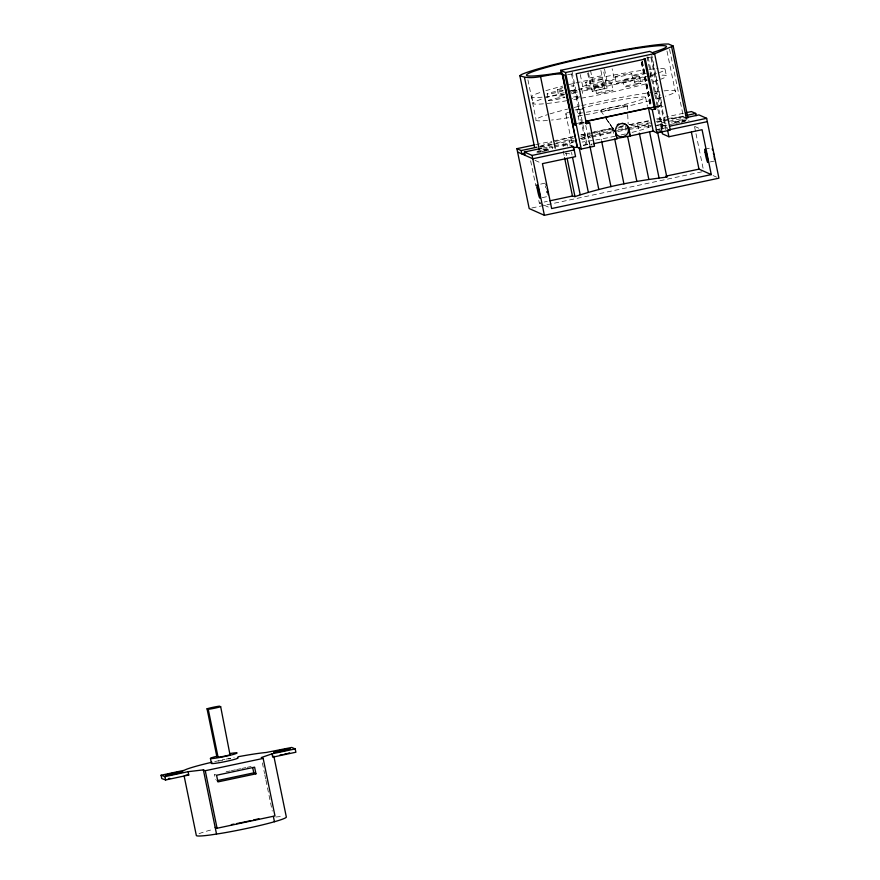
<?xml version="1.0" encoding="UTF-8"?>
<svg xmlns="http://www.w3.org/2000/svg" width="880" height="880" viewBox="0 0 880 880"><rect width="100%" height="100%" fill="white"/><g stroke="black" fill="none" stroke-linecap="round" stroke-linejoin="round"><path stroke-width="0.66" stroke-dasharray="4.4 3.3" d="M584.177 122.529L579.634 123.255L576.906 109.945L581.548 108.746M579.634 123.255L584.276 122.045M601.788 79.046L601.744 79.211A8.514 0.605 -11.6 0 1 594.451 81.235A8.514 0.605 -11.6 0 1 585.75 82.621L587.114 89.276A8.514 0.605 -11.6 0 0 595.815 87.879A8.514 0.605 -11.6 0 0 603.119 85.866L601.788 79.046A8.514 0.605 -11.6 0 0 592.548 80.388A8.514 0.605 -11.6 0 0 585.222 82.566M686.334 119.9L673.079 122.716L685.069 119.922M654.511 93.269L656.865 92.972L654.357 93.72M656.348 107.173L659.593 106.282L656.865 92.972M661.606 130.086L660.33 123.849L661.804 122.804L684.376 118.008M568.546 112.222L566.28 113.223A40.843 2.926 -11.6 0 0 571.582 114.202M574.354 140.536L572.088 141.548A40.843 2.926 -11.6 0 0 573.969 142.703M650.958 126.456L642.268 129.635A40.843 2.926 -11.6 0 1 630.795 132.682M580.283 74.591L582.736 86.57L607.222 82.258L614.317 79.42L612.128 68.772M588.423 72.633L592.24 91.256L607.079 88.11L602.976 68.156M592.24 91.256L607.079 88.11M582.736 86.57L589.831 83.721L614.317 79.42M681.89 122.133L688.182 119.185L683.496 117.172L679.734 117.238A79.761 5.698 -11.6 0 0 667.535 118.503M556.281 143.099L573.562 138.402M574.255 141.724L562.463 146.421L563.937 147.081M580.657 89.573L581.262 89.375A8.514 0.605 -11.6 0 0 581.097 88.935M536.976 151.426L539.121 150.777M580.987 136.345L592.416 133.507M581.669 139.667L590.667 137.401M582.208 109.032L576.906 109.945M593.626 133.221L616.55 128.293M591.877 137.115L613.36 132.374M543.851 150.711L549.714 148.962L542.333 150.029M567.578 74.822L573.793 73.502M646.668 58.003L652.872 56.683M577.038 123.42L583.66 122.001M656.788 106.447L662.09 105.325L651.838 55.396M579.073 124.487L584.034 123.431M654.423 108.449L663.124 106.601M535.7 144.683L551.804 141.251M553.146 140.965L573.287 136.686M581.35 134.97L589.402 133.265M590.744 132.979L613.569 128.117M618.937 126.984L624.305 125.84M629.684 124.696L648.483 120.692M656.535 118.987L683.386 113.278M539.572 146.652L555.038 143.363M656.139 121.858L683.837 115.973M540.408 147.147L552.486 144.584M553.828 144.298L573.969 140.008M580.69 138.589L590.084 136.587M591.426 136.301L626.34 128.876M627.682 128.59L650.507 123.739M657.217 122.309L684.068 116.6M542.806 148.093L552.002 146.135L552.684 149.457M542.883 149.424L553.212 147.224M554.466 146.96L565.73 144.562L565.048 141.24M656.821 125.191L666.05 123.222M671.33 122.1L684.519 119.306M536.91 152.823L540.859 151.976M542.168 151.701L546.117 150.865M674.443 123.596L662.486 126.126L656.227 125.543M675.763 123.31L679.745 122.463M681.076 122.177L689.04 120.483M583.352 145.167L592.35 144.001M657.8 129.327L666.226 128.282L651.475 56.441M583.352 145.332L589.567 144.012L592.031 145.112M655.402 130.009L665.335 127.886L650.738 56.76M657.954 130.988L665.907 129.294M540.65 184.107L545.391 183.095M705.023 149.149L710.325 148.016M542.201 197.659L548.119 196.394M710.402 161.887L714.373 161.04M538.78 200.42L539.319 203.06L547.272 201.366M531.872 207.977L702.394 171.71M226.182 771.771L230.12 770.935M231.429 770.66L235.367 769.824M236.676 769.549L240.614 768.702M241.923 768.427L245.85 767.591M247.17 767.316L251.097 766.48M554.499 145.607L566.962 143.704L571.329 145.651M656.513 106.722L659.593 106.282M617.837 128.051L625.592 126.555L626.274 129.877L617.232 131.626M542.113 151.063L536.888 151.822M589.512 77.946L601.986 75.757M630.916 125.642L650.067 122.782M628.936 129.426L648.461 126.346M582.494 112.816L580.096 113.201A40.843 2.926 -11.6 0 1 576.301 113.707M586.355 112.211L588.929 111.815A40.843 2.926 -11.6 0 0 636.46 101.31L645.15 98.131A40.843 2.926 -11.6 0 0 631.334 98.153L622.501 99.539A40.843 2.926 -11.6 0 0 582.648 107.954M562.023 88.891L560.197 89.177A8.514 0.605 -11.6 0 1 562.903 87.571M563.387 95.546L561.561 95.832A8.514 0.605 -11.6 0 1 564.267 94.215M571.098 86.009L572.539 85.833A8.514 0.605 -11.6 0 1 571.956 86.713M548.746 150.205L539.55 150.832M565.301 153.736L569.008 153.681L572.286 155.144M713.086 175.582L716.595 177.144M694.683 126.412L699.6 128.601M660.33 123.849L666.886 126.764L667.337 128.986M535.029 160.358L541.2 163.097M539.319 203.06L543.015 204.71M544.247 205.26L551.65 208.549M216.568 775.258L214.379 774.29L215.468 779.603M595.034 86.867L595.177 86.999A8.514 0.605 -11.6 0 0 604.978 85.492A8.514 0.605 -11.6 0 0 611.523 83.424L610.83 83.413A8.514 0.605 -11.6 0 0 601.722 84.931A8.514 0.605 -11.6 0 0 595.034 86.867L596.541 93.654A8.514 0.605 -11.6 0 0 606.342 92.136A8.514 0.605 -11.6 0 0 612.887 90.068L612.194 90.057A8.514 0.605 -11.6 0 0 603.086 91.586A8.514 0.605 -11.6 0 0 596.398 93.522M600.743 110.847L605.319 117.172M606.034 118.437L615.098 131.461L606.067 118.272M606.001 118.47L614.933 132.011M694.617 127.006L695.717 132.385M695.992 133.727L703.186 168.729M669.57 49.324L683.496 117.172M666.996 51.084L675.389 91.971M665.104 69.52L666.468 76.175M661.804 122.804L663.311 130.119M648.164 57.145L662.915 128.986M647.02 56.639L661.771 128.48M650.034 73.425L651.123 78.749M642.334 61.281L651.497 105.952M642.081 61.215L651.09 105.127M641.476 62.161L650.485 106.062M641.212 62.04L650.232 105.941M645.568 97.273L647.416 106.282M639.529 76.681L640.893 83.336M647.779 123.013L649.275 130.306M644.908 72.589A8.514 0.605 -11.6 0 0 640.651 73.403L638.528 73.876A8.514 0.605 -11.6 0 0 633.16 75.614L634.535 82.258A8.514 0.605 -11.6 0 0 641.465 81.4L643.643 80.96A8.514 0.605 -11.6 0 0 647.68 80.025M631.686 73.634L633.05 80.278M637.571 124.498L639.067 131.791M622.897 80.168L624.261 86.823M615.065 76.923L616.429 83.578M611.666 83.556L613.03 90.2M604.494 68.959L607.222 82.258M600.897 70.433L604.714 89.056M612.678 129.041L613.899 135.014M590.502 70.356L594.605 90.31M587.642 73.084L589.831 83.721M599.698 131.802L601.469 140.415M581.768 89.111L583.143 95.766A8.514 0.605 -11.6 0 0 583.077 95.612M585.739 125.389L589.567 144.012M587.554 134.64L589.589 144.573M572.121 71.94L587.136 145.112M571.527 74.085L585.992 144.595M565.862 114.081L571.67 142.406M568.92 139.788L569.602 143.11M571.505 152.361L572.044 155.001M557.326 89.342L558.701 95.986M566.962 143.704L567.468 146.201M566.027 153.032L566.577 155.683M563.255 143.759L563.706 145.981M563.233 151.107L564.322 156.398M563.123 90.354A8.514 0.605 -11.6 0 0 556.567 91.311L554.389 91.751A8.514 0.605 -11.6 0 0 547.118 93.929L548.482 100.584A8.514 0.605 -11.6 0 0 557.766 99.231L559.867 98.758A8.514 0.605 -11.6 0 0 565.037 97.053A8.514 0.605 -11.6 0 0 557.931 97.955L555.753 98.406A8.514 0.605 -11.6 0 0 548.482 100.584M548.779 144.694L549.461 148.027M531.751 96.503L533.115 103.147M527.912 79.816L536.03 119.383M530.64 160.798L535.799 185.889M262.372 762.905L264.572 773.608M264.847 774.95L265.672 778.965M265.947 780.296L272.261 811.074M661.012 125.466L661.826 129.459M627.242 105.204L627.638 113.168M627.704 114.488L628.155 123.783M214.72 761.596A45.958 3.289 -11.6 0 1 225.005 759.352M226.303 759.077A45.958 3.289 -11.6 0 1 234.146 757.504M218.372 761.112A13.618 0.979 -11.6 0 1 223.927 759.858M228.525 758.967A13.618 0.979 -11.6 0 1 230.692 758.582M199.056 833.701A45.958 3.289 -11.6 0 1 213.125 829.367M275.88 817.025A45.958 3.289 -11.6 0 1 283.327 816.442M662.024 75.163A68.079 4.873 -11.6 0 1 660.759 79.222M657.811 80.267A68.079 4.873 -11.6 0 1 652.366 81.983M645.766 83.875A68.079 4.873 -11.6 0 1 572.748 99.726M566.896 100.694A68.079 4.873 -11.6 0 1 547.206 103.455M543.433 103.829A68.079 4.873 -11.6 0 1 541.772 99.055M545.27 97.933A68.079 4.873 -11.6 0 1 564.124 92.741M569.822 91.344A68.079 4.873 -11.6 0 1 575.806 89.925M578.27 89.353A68.079 4.873 -11.6 0 1 645.799 76.67M649.22 76.23A68.079 4.873 -11.6 0 1 656.15 75.493M660.66 68.519A68.079 4.873 -11.6 0 1 659.395 72.578M656.447 73.612A68.079 4.873 -11.6 0 1 649.968 75.636M647.834 76.263A68.079 4.873 -11.6 0 1 579.986 91.553M577.489 92.004A68.079 4.873 -11.6 0 1 572.583 92.862M564.399 94.226A68.079 4.873 -11.6 0 1 545.831 96.8M542.069 97.174A68.079 4.873 -11.6 0 1 540.408 92.4M545.864 90.684A68.079 4.873 -11.6 0 1 562.76 86.097M568.458 84.689A68.079 4.873 -11.6 0 1 644.435 70.015M648.945 69.454A68.079 4.873 -11.6 0 1 658.009 68.607M586.586 89.221A8.514 0.605 -11.6 0 1 593.923 87.032A8.514 0.605 -11.6 0 1 603.152 85.701M580.096 96.8A8.514 0.605 -11.6 0 1 571.857 98.582M573.551 97.042A8.514 0.605 -11.6 0 1 579.755 95.887M571.703 93.808A8.514 0.605 -11.6 0 0 573.903 92.488L572.462 92.664A8.514 0.605 -11.6 0 0 570.636 92.95M646.316 73.37A8.514 0.605 -11.6 0 1 642.279 74.305L640.101 74.745A8.514 0.605 -11.6 0 1 633.16 75.614M634.535 82.258A8.514 0.605 -11.6 0 1 639.892 80.52L642.015 80.058A8.514 0.605 -11.6 0 1 646.272 79.233M576.873 90.618A8.514 0.605 -11.6 0 1 570.493 91.927M570.097 90.86A8.514 0.605 -11.6 0 1 576.477 89.551M563.068 90.838A8.514 0.605 -11.6 0 1 558.503 92.103L556.402 92.576A8.514 0.605 -11.6 0 1 547.118 93.929M540.353 146.135A79.761 5.698 -11.6 0 1 573.397 136.708M580.723 134.937A79.761 5.698 -11.6 0 1 589.743 132.858M593.582 132A79.761 5.698 -11.6 0 1 612.612 127.963M620.763 126.335A79.761 5.698 -11.6 0 1 623.48 125.807M628.848 124.784A79.761 5.698 -11.6 0 1 649.011 121.242M657.217 119.955A79.761 5.698 -11.6 0 1 665.126 118.822M664.015 90.882A71.489 5.115 -11.6 0 1 665.445 96.206M661.474 97.449A71.489 5.115 -11.6 0 1 652.795 99.924M650.034 100.672A71.489 5.115 -11.6 0 1 576.697 116.347M568.59 117.678A71.489 5.115 -11.6 0 1 551.485 120.054M547.415 120.472A71.489 5.115 -11.6 0 1 547.393 114.697M549.956 113.905A71.489 5.115 -11.6 0 1 567.556 109.098M574.2 107.448A71.489 5.115 -11.6 0 1 580.547 105.941M581.779 105.666A71.489 5.115 -11.6 0 1 652.333 92.268M653.686 92.081A71.489 5.115 -11.6 0 1 659.934 91.3M625.339 133.98A40.843 2.926 -11.6 0 1 620.323 135.113M615.153 136.224A40.843 2.926 -11.6 0 1 594.737 140.129L585.904 141.526A40.843 2.926 -11.6 0 1 582.12 142.032M580.778 138.369A40.843 2.926 -11.6 0 1 617.056 129.921M618.343 129.668A40.843 2.926 -11.6 0 1 628.309 127.864L637.142 126.478A40.843 2.926 -11.6 0 1 651.376 125.598M574.97 110.044A40.843 2.926 -11.6 0 1 581.251 108.317M546.777 192.775A6.809 0.671 78 0 1 546.37 191.147M545.666 187.704A6.809 0.671 78 0 1 545.413 186.131M616.495 76.329L615.505 76.681A8.514 0.605 -11.6 0 0 618.662 76.747A8.514 0.605 -11.6 0 0 628.804 74.646L630.256 74.228A8.514 0.605 -11.6 0 0 628.078 73.799A8.514 0.605 -11.6 0 0 616.495 76.329M617.859 82.984L616.88 83.325A8.514 0.605 -11.6 0 0 620.026 83.402A8.514 0.605 -11.6 0 0 630.168 81.29L631.62 80.872A8.514 0.605 -11.6 0 0 629.453 80.454A8.514 0.605 -11.6 0 0 617.859 82.984M636.658 76.846L634.843 77.121A8.514 0.605 -11.6 0 0 624.899 79.31A8.514 0.605 -11.6 0 0 624.316 80.179L625.757 80.003A8.514 0.605 -11.6 0 0 637.516 77.539A8.514 0.605 -11.6 0 0 636.658 76.846M638.022 83.49L636.207 83.776A8.514 0.605 -11.6 0 0 626.263 85.954A8.514 0.605 -11.6 0 0 625.68 86.834L627.132 86.658A8.514 0.605 -11.6 0 0 638.891 84.194A8.514 0.605 -11.6 0 0 638.022 83.49M605.693 110.495A13.618 0.979 -11.6 0 0 627.187 105.479A13.618 0.979 -11.6 0 0 609.092 108.097A13.618 0.979 -11.6 0 0 605.693 110.495"/><path stroke-width="1.32" d="M534.6 147.488L519.849 75.647L521.323 74.602A79.761 5.698 -11.6 0 1 587.378 56.914A79.761 5.698 -11.6 0 1 664.708 44.066L668.481 44L673.167 46.013L687.907 117.854M653.609 54.164L673.167 46.013M178.497 772.761L165.286 775.412M272.019 753.841L272.701 757.163L295.889 752.224L295.207 748.902L272.019 753.841L261.272 757.559L263.175 758.406L274.978 815.925L217.074 828.245L215.171 827.398M549.923 200.805L572.451 196.009L574.97 196.614C604.659 186.637 635.767 180.873 666.809 177.089L657.591 132.187M582.835 108.867L583.528 108.537L582.901 108.548M585.563 122.166L586.267 121.836L585.629 121.847M220.671 706.706L220.165 706.871A8.514 0.605 -11.6 0 1 208.395 709.324L207.031 708.807L216.876 756.756L218.24 757.284A8.514 0.605 -11.6 0 0 230.01 754.831L220.671 706.706L219.417 706.145A8.514 0.605 -11.6 0 0 207.647 708.598L207.031 708.807M216.876 756.756L217.492 756.558M167.97 774.433L167.046 774.73A8.514 0.605 -11.6 0 0 174.471 774.103A8.514 0.605 -11.6 0 0 182.16 771.661A8.514 0.605 -11.6 0 0 168.245 774.356L166.881 774.719M655.149 107.041L653.994 107.47L655.017 107.393M168.179 774.367L173.173 773.278M560.615 70.334L649.638 51.392L654.577 53.592L670.274 130.086L657.03 132.913L653.224 131.219L648.45 107.976L585.937 121.275L589.732 122.969L594.506 146.212L581.251 149.028L577.456 147.334L562.43 74.162L561.297 73.656L560.615 70.334L565.554 72.534L654.577 53.592M648.45 107.976L652.256 109.67L655.567 108.966L645.315 59.037L576.169 73.744L586.421 123.673L589.732 122.969M573.067 124.256L575.344 125.279L565.092 75.35L562.815 74.338L573.067 124.256L575.707 123.695M586.311 121.44L654.137 107.019M685.707 117.722L698.984 114.906L706.64 118.316L718.927 178.178L544.39 215.303L529.188 208.549L516.901 148.676L534.358 144.969M686.07 112.706L691.438 111.562L695.717 113.454L696.168 115.665M516.901 148.676L521.169 150.568L536.943 147.213M686.477 115.412L695.717 113.454M525.085 155.331L524.403 152.009L541.486 148.368M524.48 153.34L521.851 153.901L517.583 152.009M524.403 152.009L532.103 155.43L573.518 146.63L575.564 156.607L542.432 163.647L551.65 208.549L711.282 174.603L702.064 129.701L668.932 136.741L662.376 133.826L661.859 131.329M669.537 126.203L706.64 118.316M630.366 135.916L616.539 138.479L617.111 138.732L615.67 131.714A6.809 6.754 -66 0 1 620.928 123.662A6.809 6.754 -66 0 1 628.925 128.898L630.366 135.916L653.697 130.955M593.648 143.726L617.111 138.732M574.2 149.952L532.785 158.763L521.851 153.901L521.169 150.568M707.322 121.638L667.568 130.097L668.932 136.741M711.282 174.603L698.984 169.125L665.852 176.165L666.809 177.089M161.073 775.236L164.912 776.644L188.067 771.694L188.749 775.027L165.594 779.977L161.755 778.558L161.073 775.236L184.228 770.286A45.958 3.289 -11.6 0 1 211.948 762.234M188.067 771.694L203.368 769.879L205.26 770.726L263.175 758.406M217.063 780.659L253.781 772.849L255.97 773.828L254.595 767.173L216.568 775.258L217.932 781.913L255.97 773.828M519.849 75.647C533.104 81.224 548.317 73.128 562.177 74.052L577.203 147.224L573.133 147.653M185.867 775.148L188.749 775.027M658.79 132.176L662.376 132.121M295.207 748.902L291.731 747.45L266.178 752.488A45.958 3.289 -11.6 0 0 238.007 756.767M645.315 59.037L644.182 58.531L654.423 108.449L655.567 108.966M628.925 128.898L628.353 128.645L629.794 135.663M585.277 123.167L586.421 123.673M571.329 145.651L573.518 146.63M691.394 132.143L698.984 169.125M671.693 47.058L686.444 118.899M652.256 109.67L657.03 132.913M649.55 131.626L659.043 177.892M639.331 133.111L648.824 179.377M627.627 136.488L636.856 181.434M615.582 133.804L616.066 136.136M614.713 138.985L623.942 183.92M601.744 141.735L610.962 186.681M589.864 145.893L598.818 189.519M565.554 72.534L581.251 149.028M579.095 147.301L588.313 192.236M572.583 157.652L580.184 194.656M567.116 158.323L574.97 196.614M564.586 157.718L572.451 196.009M540.496 76.329L555.236 148.17M524.535 77.66L539.275 149.501M532.103 155.43L544.39 215.303M273.823 756.052L286.308 816.904A45.958 3.289 -11.6 0 1 220.44 833.459L210.837 834.922A45.958 3.289 -11.6 0 1 196.35 835.549L184.129 776.017M273.35 816.409L274.45 821.733M252.681 767.525L253.781 772.849M208.252 709.346L218.097 757.306M210.441 758.472L211.464 763.466M205.26 770.726L217.074 828.245M203.368 769.879L216.535 834.053M164.912 776.644L165.594 779.977M237.413 757.779A13.618 0.979 -11.6 0 1 225.621 761.497A13.618 0.979 -11.6 0 1 211.695 763.158M229.669 753.588A13.618 0.979 -11.6 0 1 234.487 754.094A13.618 0.979 -11.6 0 1 214.093 758.351A13.618 0.979 -11.6 0 1 216.359 756.371M289.542 752.862A8.514 0.605 -11.6 0 1 288.09 753.28M286.275 753.742A8.514 0.605 -11.6 0 1 284.207 754.215M282.029 754.666A8.514 0.605 -11.6 0 1 279.906 755.073M169.818 778.371A8.514 0.605 -11.6 0 1 168.366 778.547M258.896 818.752A45.958 3.289 -11.6 0 1 253.396 820.028M250.888 820.6A45.958 3.289 -11.6 0 1 236.588 823.603M233.97 824.12A45.958 3.289 -11.6 0 1 231.385 824.615M562.023 72.413A71.489 5.115 -11.6 0 1 536.844 70.279A71.489 5.115 -11.6 0 1 635.327 48.565A71.489 5.115 -11.6 0 1 653.345 52.272M622.127 123.266A6.809 6.754 -66 0 1 627.374 133.76A6.809 6.754 -66 0 1 615.681 133.133M617.232 125.004A6.809 6.754 -66 0 1 618.695 123.992M545.952 184.151A6.809 0.671 78 0 1 546.326 185.284M547.129 188.353A6.809 0.671 78 0 1 547.514 190.091M547.844 191.796A6.809 0.671 78 0 1 548.251 194.689M712.206 148.797A6.809 0.671 78 0 1 712.58 149.93M713.394 152.999A6.809 0.671 78 0 1 713.768 154.726M714.098 156.442A6.809 0.671 78 0 1 714.516 159.335M277.277 752.07A8.514 0.605 -11.6 0 0 290.279 748.946A8.514 0.605 -11.6 0 0 278.333 750.783A8.514 0.605 -11.6 0 0 277.277 752.07M705.045 152.185A6.809 0.671 78 0 0 707.751 162.448A6.809 0.671 78 0 0 706.354 152.768A6.809 0.671 78 0 0 705.045 152.185M537.13 187.891A6.809 0.671 78 0 0 539.836 198.165A6.809 0.671 78 0 0 538.45 188.474A6.809 0.671 78 0 0 537.13 187.891"/></g></svg>
